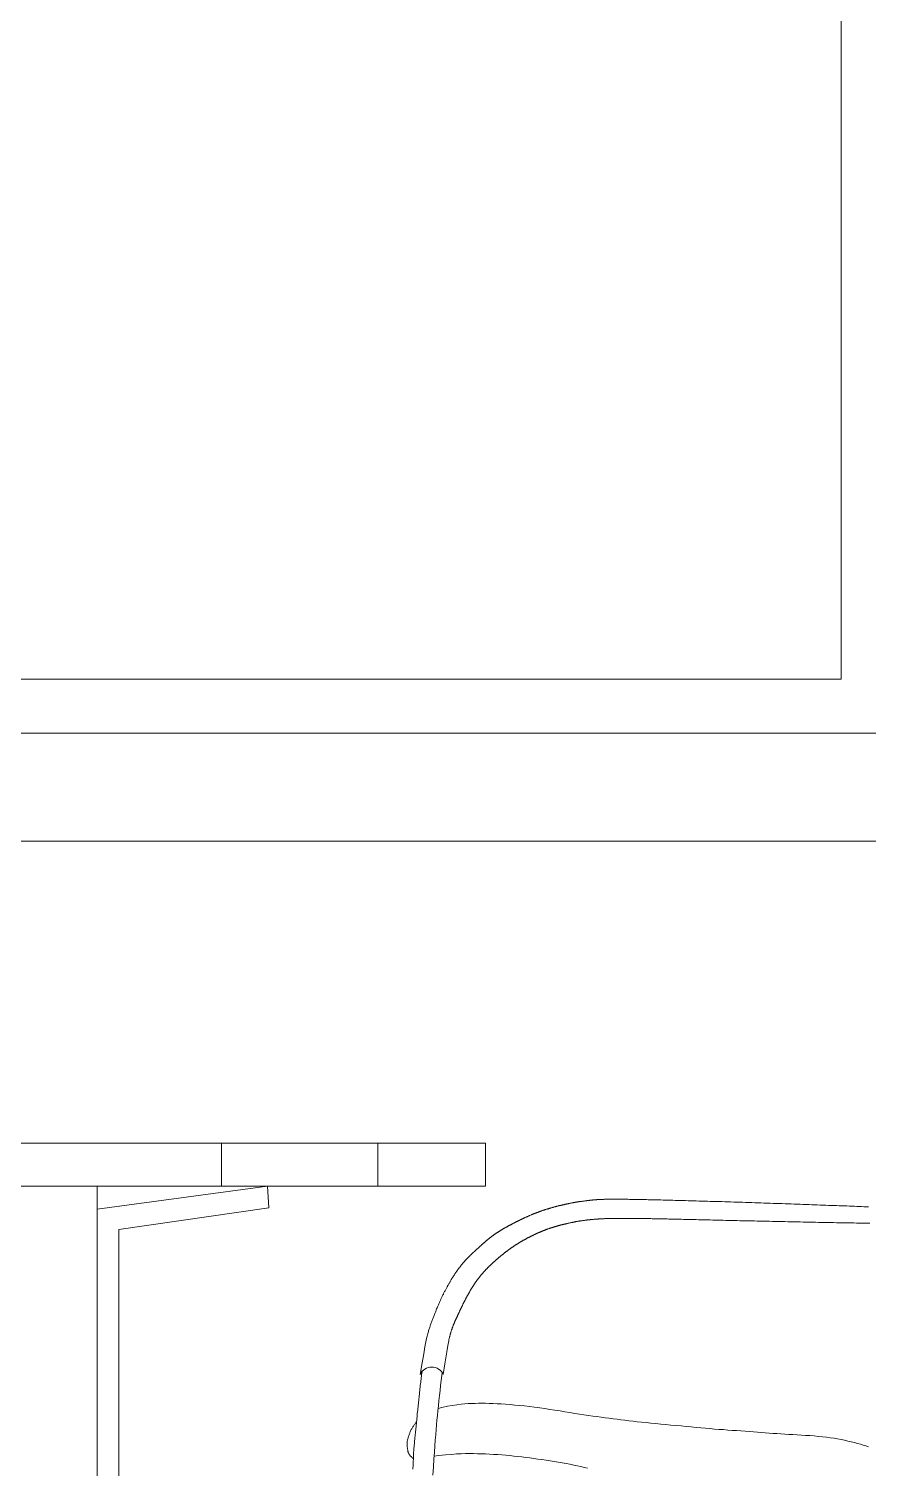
# Model space of a CAD drawing. Header units: metres. Extents: x -48 to 2360, y -1392 to 453.
# Drawn here: x 1314.501 to 1315.279, y 357.408 to 358.741 of the extents above; entities that cross this region are included whole.
import ezdxf

# ---------------------------------------------------------------- set-up
doc = ezdxf.new("R2010")
doc.units = ezdxf.units.M
doc.layers.get('0').update_dxf_attribs({"color": 200})
doc.layers.add('corte2', color=213, linetype='Continuous', lineweight=9)
doc.layers.add('corte3', color=215, linetype='Continuous', lineweight=5)

# ---------------------------------------------------------------- blocks, each defined once
blk = doc.blocks.new('mesas y sillas de cafeteria')
for p, q in [((50.5323, -14.2114), (50.5323, -14.2514)), ((50.677, -14.2114), (50.677, -14.2514)), ((50.417, -14.9314), (50.417, -14.2514))]:
    blk.add_line(p, q)
blk.add_lwpolyline([(49.977, -14.2114), (49.977, -14.2514), (50.777, -14.2514), (50.777, -14.2114)], close=True)
for points in [[(50.417, -14.7525), (50.596, -14.9314), (50.6325, -14.9314), (50.6325, -14.9114), (50.6043, -14.9114), (50.437, -14.7442), (50.437, -14.2915), (50.5761, -14.2714), (50.575, -14.2514), (50.417, -14.2726)], [(50.7377, -14.4256), (50.7392, -14.4159), (50.7404, -14.4085), (50.7413, -14.4029), (50.742, -14.3989), (50.7425, -14.3962), (50.7428, -14.3945), (50.743, -14.3934), (50.7432, -14.3927), (50.7433, -14.3921), (50.7435, -14.3915), (50.7436, -14.3909), (50.7437, -14.3904), (50.7439, -14.3899), (50.744, -14.3894), (50.7441, -14.389), (50.7442, -14.3885), (50.7444, -14.3881), (50.7445, -14.3876), (50.7446, -14.3872), (50.7447, -14.3868), (50.7448, -14.3864), (50.745, -14.386), (50.7451, -14.3856), (50.7452, -14.3852), (50.7454, -14.3848), (50.7455, -14.3844), (50.7456, -14.384), (50.7457, -14.3837), (50.7459, -14.3833), (50.746, -14.3829), (50.7461, -14.3826), (50.7463, -14.3822), (50.7464, -14.3819), (50.7465, -14.3815), (50.7466, -14.3812), (50.7468, -14.3808), (50.7469, -14.3805), (50.747, -14.3802), (50.7472, -14.3798), (50.7473, -14.3795), (50.7474, -14.3792), (50.7476, -14.3789), (50.7477, -14.3786), (50.7478, -14.3782), (50.748, -14.3779), (50.7481, -14.3776), (50.7482, -14.3773), (50.7484, -14.377), (50.7485, -14.3767), (50.7486, -14.3764), (50.7488, -14.376), (50.7489, -14.3757), (50.7491, -14.3754), (50.7492, -14.3751), (50.7493, -14.3748), (50.7495, -14.3745), (50.7496, -14.3742), (50.7498, -14.3739), (50.7499, -14.3736), (50.75, -14.3732), (50.7502, -14.3729), (50.7503, -14.3726), (50.7505, -14.3723), (50.7506, -14.372), (50.7508, -14.3717), (50.7509, -14.3714), (50.751, -14.371), (50.7512, -14.3707), (50.7513, -14.3704), (50.7515, -14.3701), (50.7516, -14.3698), (50.7518, -14.3695), (50.7519, -14.3691), (50.7521, -14.3688), (50.7522, -14.3685), (50.7524, -14.3682), (50.7525, -14.3679), (50.7527, -14.3675), (50.7528, -14.3672), (50.753, -14.3669), (50.7531, -14.3666), (50.7533, -14.3662), (50.7534, -14.3659), (50.7536, -14.3656), (50.7537, -14.3653), (50.7539, -14.365), (50.754, -14.3646), (50.7542, -14.3643), (50.7544, -14.364), (50.7545, -14.3637), (50.7547, -14.3633), (50.7548, -14.363), (50.755, -14.3627), (50.7551, -14.3624), (50.7553, -14.362), (50.7555, -14.3617), (50.7556, -14.3614), (50.7558, -14.361), (50.756, -14.3607), (50.7561, -14.3604), (50.7563, -14.3601), (50.7564, -14.3597), (50.7566, -14.3594), (50.7568, -14.3591), (50.7569, -14.3588), (50.7571, -14.3584), (50.7573, -14.3581), (50.7574, -14.3578), (50.7576, -14.3575), (50.7578, -14.3571), (50.7579, -14.3568), (50.7581, -14.3565), (50.7583, -14.3561), (50.7585, -14.3558), (50.7586, -14.3555), (50.7588, -14.3552), (50.759, -14.3548), (50.7591, -14.3545), (50.7593, -14.3542), (50.7595, -14.3539), (50.7597, -14.3535), (50.7598, -14.3532), (50.76, -14.3529), (50.7602, -14.3526), (50.7604, -14.3523), (50.7606, -14.3519), (50.7607, -14.3516), (50.7609, -14.3513), (50.7611, -14.351), (50.7613, -14.3506), (50.7615, -14.3503), (50.7616, -14.35), (50.7618, -14.3497), (50.762, -14.3494), (50.7622, -14.349), (50.7624, -14.3487), (50.7626, -14.3484), (50.7627, -14.3481), (50.7629, -14.3478), (50.7631, -14.3474), (50.7633, -14.3471), (50.7635, -14.3468), (50.7637, -14.3465), (50.7639, -14.3462), (50.7641, -14.3459), (50.7643, -14.3456), (50.7645, -14.3452), (50.7647, -14.3449), (50.7649, -14.3446), (50.7651, -14.3443), (50.7653, -14.344), (50.7655, -14.3437), (50.7657, -14.3434), (50.7659, -14.3431), (50.7661, -14.3428), (50.7663, -14.3424), (50.7665, -14.3421), (50.7667, -14.3418), (50.7669, -14.3415), (50.7671, -14.3412), (50.7673, -14.3409), (50.7675, -14.3406), (50.7677, -14.3403), (50.7679, -14.34), (50.7681, -14.3397), (50.7684, -14.3394), (50.7686, -14.3391), (50.7688, -14.3388), (50.769, -14.3385), (50.7692, -14.3382), (50.7694, -14.3379), (50.7697, -14.3376), (50.7699, -14.3373), (50.7701, -14.337), (50.7703, -14.3367), (50.7706, -14.3364), (50.7708, -14.3361), (50.771, -14.3358), (50.7712, -14.3356), (50.7715, -14.3353), (50.7717, -14.335), (50.7719, -14.3347), (50.7722, -14.3344), (50.7724, -14.3341), (50.7726, -14.3338), (50.7729, -14.3335), (50.7731, -14.3333), (50.7733, -14.333), (50.7736, -14.3327), (50.7738, -14.3324), (50.7741, -14.3321), (50.7743, -14.3319), (50.7746, -14.3316), (50.7748, -14.3313), (50.775, -14.331), (50.7753, -14.3308), (50.7755, -14.3305), (50.7758, -14.3302), (50.776, -14.3299), (50.7763, -14.3297), (50.7765, -14.3294), (50.7768, -14.3291), (50.777, -14.3289), (50.7773, -14.3286), (50.7776, -14.3283), (50.7778, -14.3281), (50.7781, -14.3278), (50.7783, -14.3275), (50.7786, -14.3273), (50.7788, -14.327), (50.7791, -14.3267), (50.7793, -14.3265), (50.7796, -14.3262), (50.7799, -14.326), (50.7801, -14.3257), (50.7804, -14.3255), (50.7806, -14.3252), (50.7809, -14.325), (50.7812, -14.3247), (50.7814, -14.3245), (50.7817, -14.3242), (50.782, -14.324), (50.7822, -14.3237), (50.7825, -14.3235), (50.7827, -14.3232), (50.783, -14.323), (50.7833, -14.3227), (50.7835, -14.3225), (50.7838, -14.3223), (50.7841, -14.322), (50.7843, -14.3218), (50.7846, -14.3215), (50.7848, -14.3213), (50.7851, -14.3211), (50.7854, -14.3208), (50.7856, -14.3206), (50.7859, -14.3204), (50.7861, -14.3201), (50.7864, -14.3199), (50.7867, -14.3197), (50.7869, -14.3194), (50.7872, -14.3192), (50.7875, -14.319), (50.7877, -14.3188), (50.788, -14.3185), (50.7882, -14.3183), (50.7885, -14.3181), (50.7887, -14.3179), (50.789, -14.3177), (50.7893, -14.3174), (50.7895, -14.3172), (50.7898, -14.317), (50.79, -14.3168), (50.7903, -14.3166), (50.7905, -14.3164), (50.7908, -14.3162), (50.7911, -14.3159), (50.7913, -14.3157), (50.7916, -14.3155), (50.7918, -14.3153), (50.7921, -14.3151), (50.7923, -14.3149), (50.7926, -14.3147), (50.7928, -14.3145), (50.7931, -14.3143), (50.7933, -14.3141), (50.7936, -14.3139), (50.7938, -14.3137), (50.7941, -14.3135), (50.7943, -14.3133), (50.7946, -14.3131), (50.7948, -14.3129), (50.7951, -14.3127), (50.7953, -14.3125), (50.7956, -14.3123), (50.7958, -14.3121), (50.7961, -14.3119), (50.7963, -14.3117), (50.7966, -14.3115), (50.7969, -14.3114), (50.7971, -14.3112), (50.7974, -14.311), (50.7976, -14.3108), (50.7979, -14.3106), (50.7981, -14.3104), (50.7984, -14.3102), (50.7986, -14.31), (50.7989, -14.3099), (50.7991, -14.3097), (50.7994, -14.3095), (50.7996, -14.3093), (50.7999, -14.3091), (50.8001, -14.309), (50.8004, -14.3088), (50.8006, -14.3086), (50.8009, -14.3084), (50.8012, -14.3082), (50.8014, -14.3081), (50.8017, -14.3079), (50.8019, -14.3077), (50.8022, -14.3075), (50.8024, -14.3074), (50.8027, -14.3072), (50.803, -14.307), (50.8032, -14.3068), (50.8035, -14.3067), (50.8038, -14.3065), (50.804, -14.3063), (50.8043, -14.3061), (50.8045, -14.306), (50.8048, -14.3058), (50.8051, -14.3056), (50.8053, -14.3055), (50.8056, -14.3053), (50.8059, -14.3051), (50.8061, -14.3049), (50.8064, -14.3048), (50.8067, -14.3046), (50.8069, -14.3044), (50.8072, -14.3043), (50.8075, -14.3041), (50.8078, -14.3039), (50.808, -14.3038), (50.8083, -14.3036), (50.8086, -14.3034), (50.8088, -14.3033), (50.8091, -14.3031), (50.8094, -14.3029), (50.8097, -14.3028), (50.8099, -14.3026), (50.8102, -14.3025), (50.8105, -14.3023), (50.8108, -14.3021), (50.811, -14.302), (50.8113, -14.3018), (50.8116, -14.3017), (50.8119, -14.3015), (50.8122, -14.3013), (50.8124, -14.3012), (50.8127, -14.301), (50.813, -14.3009), (50.8133, -14.3007), (50.8136, -14.3006), (50.8138, -14.3004), (50.8141, -14.3003), (50.8144, -14.3001), (50.8147, -14.2999), (50.815, -14.2998), (50.8153, -14.2996), (50.8155, -14.2995), (50.8158, -14.2993), (50.8161, -14.2992), (50.8164, -14.299), (50.8167, -14.2989), (50.8169, -14.2988), (50.8172, -14.2986), (50.8175, -14.2985), (50.8178, -14.2983), (50.8181, -14.2982), (50.8184, -14.298), (50.8186, -14.2979), (50.8189, -14.2977), (50.8192, -14.2976), (50.8195, -14.2975), (50.8198, -14.2973), (50.8201, -14.2972), (50.8203, -14.297), (50.8206, -14.2969), (50.8209, -14.2968), (50.8212, -14.2966), (50.8215, -14.2965), (50.8218, -14.2964), (50.822, -14.2962), (50.8223, -14.2961), (50.8226, -14.296), (50.8229, -14.2958), (50.8232, -14.2957), (50.8235, -14.2956), (50.8237, -14.2954), (50.824, -14.2953), (50.8243, -14.2952), (50.8246, -14.295), (50.8249, -14.2949), (50.8252, -14.2948), (50.8254, -14.2947), (50.8257, -14.2945), (50.826, -14.2944), (50.8263, -14.2943), (50.8266, -14.2942), (50.8268, -14.294), (50.8271, -14.2939), (50.8274, -14.2938), (50.8277, -14.2937), (50.828, -14.2936), (50.8283, -14.2934), (50.8286, -14.2933), (50.8288, -14.2932), (50.8291, -14.2931), (50.8294, -14.293), (50.8297, -14.2929), (50.83, -14.2927), (50.8303, -14.2926), (50.8306, -14.2925), (50.8309, -14.2924), (50.8312, -14.2923), (50.8314, -14.2922), (50.8317, -14.2921), (50.832, -14.292), (50.8323, -14.2918), (50.8326, -14.2917), (50.8329, -14.2916), (50.8332, -14.2915), (50.8335, -14.2914), (50.8338, -14.2913), (50.8341, -14.2912), (50.8344, -14.2911), (50.8347, -14.291), (50.835, -14.2909), (50.8353, -14.2908), (50.8357, -14.2907), (50.836, -14.2905), (50.8363, -14.2904), (50.8366, -14.2903), (50.8369, -14.2902), (50.8372, -14.2901), (50.8375, -14.29), (50.8379, -14.2899), (50.8382, -14.2898), (50.8385, -14.2897), (50.8388, -14.2896), (50.8392, -14.2895), (50.8395, -14.2894), (50.8398, -14.2893), (50.8401, -14.2892), (50.8405, -14.2891), (50.8408, -14.289), (50.8411, -14.2889), (50.8415, -14.2888), (50.8418, -14.2887), (50.8422, -14.2886), (50.8425, -14.2885), (50.8429, -14.2884), (50.8432, -14.2883), (50.8436, -14.2882), (50.8439, -14.2881), (50.8443, -14.288), (50.8446, -14.2879), (50.845, -14.2878), (50.8454, -14.2877), (50.8457, -14.2876), (50.8461, -14.2875), (50.8465, -14.2874), (50.8468, -14.2873), (50.8472, -14.2872), (50.8476, -14.2871), (50.8479, -14.287), (50.8483, -14.2869), (50.8487, -14.2868), (50.8491, -14.2867), (50.8495, -14.2866), (50.8498, -14.2866), (50.8502, -14.2865), (50.8506, -14.2864), (50.851, -14.2863), (50.8514, -14.2862), (50.8518, -14.2861), (50.8522, -14.286), (50.8526, -14.2859), (50.8529, -14.2858), (50.8533, -14.2857), (50.8537, -14.2856), (50.8541, -14.2856), (50.8545, -14.2855), (50.8549, -14.2854), (50.8553, -14.2853), (50.8557, -14.2852), (50.8561, -14.2851), (50.8566, -14.285), (50.857, -14.285), (50.8574, -14.2849), (50.8578, -14.2848), (50.8582, -14.2847), (50.8586, -14.2846), (50.859, -14.2846), (50.8594, -14.2845), (50.8598, -14.2844), (50.8602, -14.2843), (50.8607, -14.2842), (50.8611, -14.2842), (50.8615, -14.2841), (50.8619, -14.284), (50.8623, -14.2839), (50.8627, -14.2839), (50.8632, -14.2838), (50.8636, -14.2837), (50.864, -14.2837), (50.8644, -14.2836), (50.8648, -14.2835), (50.8653, -14.2835), (50.8657, -14.2834), (50.8661, -14.2833), (50.8665, -14.2833), (50.867, -14.2832), (50.8674, -14.2832), (50.8678, -14.2831), (50.8682, -14.283), (50.8687, -14.283), (50.8691, -14.2829), (50.8695, -14.2829), (50.8699, -14.2828), (50.8704, -14.2828), (50.8708, -14.2827), (50.8712, -14.2826), (50.8717, -14.2826), (50.8721, -14.2825), (50.8725, -14.2825), (50.873, -14.2825), (50.8734, -14.2824), (50.8739, -14.2824), (50.8743, -14.2823), (50.8747, -14.2823), (50.8752, -14.2822), (50.8756, -14.2822), (50.8761, -14.2821), (50.8766, -14.2821), (50.877, -14.2821), (50.8775, -14.282), (50.8779, -14.282), (50.8784, -14.282), (50.8789, -14.2819), (50.8793, -14.2819), (50.8798, -14.2818), (50.8803, -14.2818), (50.8808, -14.2818), (50.8812, -14.2818), (50.8817, -14.2817), (50.8822, -14.2817), (50.8827, -14.2817), (50.8832, -14.2816), (50.8837, -14.2816), (50.8842, -14.2816), (50.8847, -14.2816), (50.8853, -14.2815), (50.8858, -14.2815), (50.8863, -14.2815), (50.8868, -14.2815), (50.8874, -14.2814), (50.8879, -14.2814), (50.8884, -14.2814), (50.889, -14.2814), (50.8895, -14.2814), (50.8901, -14.2814), (50.8907, -14.2813), (50.8912, -14.2813), (50.8918, -14.2813), (50.8924, -14.2813), (50.893, -14.2813), (50.8936, -14.2813), (50.8942, -14.2813), (50.8948, -14.2812), (50.8954, -14.2812), (50.896, -14.2812), (50.8966, -14.2812), (50.8972, -14.2812), (50.8979, -14.2812), (50.8985, -14.2812), (50.8992, -14.2812), (50.8998, -14.2812), (50.9005, -14.2812), (50.9012, -14.2812), (50.9019, -14.2812), (50.9025, -14.2812), (50.9032, -14.2812), (50.904, -14.2812), (50.9047, -14.2812), (50.9054, -14.2812), (50.9061, -14.2812), (50.9069, -14.2812), (50.9077, -14.2812), (50.9085, -14.2812), (50.9092, -14.2812), (50.9101, -14.2812), (50.9109, -14.2812), (50.9117, -14.2812), (50.9126, -14.2812), (50.9134, -14.2812), (50.9143, -14.2812), (50.9152, -14.2812), (50.9162, -14.2812), (50.9171, -14.2812), (50.9181, -14.2813), (50.919, -14.2813), (50.92, -14.2813), (50.921, -14.2813), (50.9221, -14.2813), (50.9232, -14.2813), (50.9242, -14.2813), (50.9253, -14.2814), (50.9265, -14.2814), (50.9276, -14.2814), (50.9288, -14.2814), (50.93, -14.2814), (50.9313, -14.2815), (50.9325, -14.2815), (50.9338, -14.2815), (50.9351, -14.2815), (50.9364, -14.2816), (50.9378, -14.2816), (50.9392, -14.2816), (50.9406, -14.2817), (50.9421, -14.2817), (50.9436, -14.2817), (50.9451, -14.2817), (50.9466, -14.2818), (50.9482, -14.2818), (50.9498, -14.2818), (50.9515, -14.2819), (50.9532, -14.2819), (50.9549, -14.282), (50.9566, -14.282), (50.9584, -14.282), (50.9603, -14.2821), (50.9621, -14.2821), (50.964, -14.2822), (50.9659, -14.2822), (50.9679, -14.2822), (50.9699, -14.2823), (50.972, -14.2823), (50.9741, -14.2824), (50.9762, -14.2824), (50.9784, -14.2825), (50.9806, -14.2825), (50.9828, -14.2826), (50.9851, -14.2826), (50.9874, -14.2827), (50.9898, -14.2828), (50.9922, -14.2828), (50.9946, -14.2829), (50.9971, -14.2829), (50.9995, -14.283), (51.0021, -14.283), (51.0046, -14.2831), (51.0072, -14.2832), (51.0098, -14.2832), (51.0124, -14.2833), (51.0151, -14.2833), (51.0178, -14.2834), (51.0205, -14.2835), (51.0232, -14.2835), (51.026, -14.2836), (51.0287, -14.2837), (51.0315, -14.2837), (51.0343, -14.2838), (51.0371, -14.2838), (51.0399, -14.2839), (51.0427, -14.284), (51.0456, -14.284), (51.0484, -14.2841), (51.0512, -14.2842), (51.0541, -14.2842), (51.057, -14.2843), (51.0598, -14.2843), (51.0627, -14.2844), (51.0655, -14.2845), (51.0684, -14.2845), (51.0713, -14.2846), (51.0741, -14.2846), (51.0769, -14.2847), (51.0798, -14.2847), (51.0826, -14.2848), (51.0854, -14.2849), (51.0882, -14.2849), (51.091, -14.285), (51.0938, -14.285), (51.0966, -14.2851), (51.0993, -14.2851), (51.1021, -14.2852), (51.1048, -14.2852), (51.1074, -14.2853), (51.1101, -14.2853), (51.1128, -14.2853), (51.1154, -14.2854), (51.118, -14.2854), (51.1205, -14.2855), (51.1231, -14.2855), (51.1256, -14.2855), (51.128, -14.2856), (51.1305, -14.2856), (51.1329, -14.2856)], [(51.1317, -14.2705), (51.1296, -14.2705), (51.1274, -14.2704), (51.1253, -14.2703), (51.1231, -14.2702), (51.1208, -14.2701), (51.1186, -14.27), (51.1163, -14.2699), (51.114, -14.2698), (51.1117, -14.2697), (51.1093, -14.2696), (51.1069, -14.2695), (51.1045, -14.2695), (51.1021, -14.2694), (51.0996, -14.2693), (51.0971, -14.2692), (51.0946, -14.2691), (51.0921, -14.269), (51.0895, -14.2689), (51.0869, -14.2688), (51.0843, -14.2687), (51.0817, -14.2686), (51.0791, -14.2685), (51.0764, -14.2684), (51.0737, -14.2683), (51.071, -14.2682), (51.0683, -14.2681), (51.0656, -14.268), (51.0628, -14.2679), (51.06, -14.2678), (51.0573, -14.2677), (51.0545, -14.2676), (51.0517, -14.2675), (51.0489, -14.2674), (51.0461, -14.2674), (51.0433, -14.2673), (51.0405, -14.2672), (51.0377, -14.2671), (51.0348, -14.267), (51.032, -14.2669), (51.0292, -14.2668), (51.0264, -14.2667), (51.0236, -14.2666), (51.0207, -14.2665), (51.0179, -14.2664), (51.0151, -14.2663), (51.0123, -14.2662), (51.0096, -14.2662), (51.0068, -14.2661), (51.004, -14.266), (51.0012, -14.2659), (50.9985, -14.2658), (50.9958, -14.2657), (50.9931, -14.2656), (50.9904, -14.2656), (50.9877, -14.2655), (50.985, -14.2654), (50.9824, -14.2653), (50.9797, -14.2652), (50.9771, -14.2652), (50.9746, -14.2651), (50.972, -14.265), (50.9695, -14.2649), (50.967, -14.2649), (50.9645, -14.2648), (50.9621, -14.2647), (50.9596, -14.2647), (50.9573, -14.2646), (50.9549, -14.2645), (50.9526, -14.2645), (50.9503, -14.2644), (50.948, -14.2644), (50.9458, -14.2643), (50.9437, -14.2643), (50.9415, -14.2642), (50.9394, -14.2641), (50.9374, -14.2641), (50.9354, -14.264), (50.9334, -14.264), (50.9315, -14.264), (50.9296, -14.2639), (50.9277, -14.2639), (50.9259, -14.2638), (50.9242, -14.2638), (50.9225, -14.2638), (50.9208, -14.2637), (50.9192, -14.2637), (50.9176, -14.2637), (50.9161, -14.2636), (50.9146, -14.2636), (50.9131, -14.2636), (50.9117, -14.2636), (50.9103, -14.2636), (50.909, -14.2635), (50.9077, -14.2635), (50.9064, -14.2635), (50.9052, -14.2635), (50.904, -14.2635), (50.9028, -14.2635), (50.9017, -14.2635), (50.9006, -14.2635), (50.8996, -14.2634), (50.8985, -14.2634), (50.8976, -14.2634), (50.8966, -14.2634), (50.8956, -14.2634), (50.8947, -14.2634), (50.8939, -14.2634), (50.893, -14.2634), (50.8922, -14.2635), (50.8914, -14.2635), (50.8906, -14.2635), (50.8899, -14.2635), (50.8891, -14.2635), (50.8884, -14.2635), (50.8877, -14.2635), (50.8871, -14.2635), (50.8864, -14.2636), (50.8858, -14.2636), (50.8852, -14.2636), (50.8846, -14.2636), (50.8841, -14.2636), (50.8835, -14.2636), (50.883, -14.2637), (50.8825, -14.2637), (50.882, -14.2637), (50.8815, -14.2637), (50.881, -14.2638), (50.8805, -14.2638), (50.8801, -14.2638), (50.8796, -14.2639), (50.8792, -14.2639), (50.8788, -14.2639), (50.8784, -14.264), (50.878, -14.264), (50.8776, -14.264), (50.8772, -14.2641), (50.8768, -14.2641), (50.8764, -14.2641), (50.876, -14.2642), (50.8757, -14.2642), (50.8753, -14.2642), (50.8749, -14.2643), (50.8746, -14.2643), (50.8742, -14.2644), (50.8738, -14.2644), (50.8735, -14.2644), (50.8731, -14.2645), (50.8727, -14.2645), (50.8724, -14.2646), (50.872, -14.2646), (50.8717, -14.2646), (50.8713, -14.2647), (50.8709, -14.2647), (50.8706, -14.2648), (50.8702, -14.2648), (50.8699, -14.2649), (50.8695, -14.2649), (50.8691, -14.265), (50.8688, -14.265), (50.8684, -14.2651), (50.868, -14.2651), (50.8677, -14.2652), (50.8673, -14.2652), (50.867, -14.2653), (50.8666, -14.2653), (50.8662, -14.2654), (50.8659, -14.2654), (50.8655, -14.2655), (50.8651, -14.2655), (50.8648, -14.2656), (50.8644, -14.2656), (50.864, -14.2657), (50.8637, -14.2657), (50.8633, -14.2658), (50.8629, -14.2659), (50.8626, -14.2659), (50.8622, -14.266), (50.8618, -14.266), (50.8615, -14.2661), (50.8611, -14.2662), (50.8607, -14.2662), (50.8604, -14.2663), (50.86, -14.2663), (50.8596, -14.2664), (50.8593, -14.2665), (50.8589, -14.2665), (50.8585, -14.2666), (50.8582, -14.2667), (50.8578, -14.2667), (50.8574, -14.2668), (50.8571, -14.2669), (50.8567, -14.2669), (50.8563, -14.267), (50.856, -14.2671), (50.8556, -14.2671), (50.8552, -14.2672), (50.8548, -14.2673), (50.8545, -14.2674), (50.8541, -14.2674), (50.8537, -14.2675), (50.8534, -14.2676), (50.853, -14.2677), (50.8526, -14.2677), (50.8523, -14.2678), (50.8519, -14.2679), (50.8515, -14.268), (50.8511, -14.268), (50.8508, -14.2681), (50.8504, -14.2682), (50.85, -14.2683), (50.8497, -14.2684), (50.8493, -14.2685), (50.8489, -14.2685), (50.8485, -14.2686), (50.8482, -14.2687), (50.8478, -14.2688), (50.8474, -14.2689), (50.847, -14.269), (50.8467, -14.2691), (50.8463, -14.2691), (50.8459, -14.2692), (50.8456, -14.2693), (50.8452, -14.2694), (50.8448, -14.2695), (50.8444, -14.2696), (50.8441, -14.2697), (50.8437, -14.2698), (50.8433, -14.2699), (50.8429, -14.27), (50.8426, -14.2701), (50.8422, -14.2702), (50.8418, -14.2703), (50.8414, -14.2704), (50.8411, -14.2705), (50.8407, -14.2706), (50.8403, -14.2707), (50.84, -14.2708), (50.8396, -14.2709), (50.8392, -14.271), (50.8388, -14.2711), (50.8385, -14.2712), (50.8381, -14.2713), (50.8377, -14.2714), (50.8373, -14.2715), (50.837, -14.2716), (50.8366, -14.2717), (50.8362, -14.2719), (50.8359, -14.272), (50.8355, -14.2721), (50.8351, -14.2722), (50.8347, -14.2723), (50.8344, -14.2724), (50.834, -14.2725), (50.8336, -14.2726), (50.8333, -14.2728), (50.8329, -14.2729), (50.8325, -14.273), (50.8322, -14.2731), (50.8318, -14.2732), (50.8314, -14.2734), (50.8311, -14.2735), (50.8307, -14.2736), (50.8303, -14.2737), (50.8299, -14.2739), (50.8296, -14.274), (50.8292, -14.2741), (50.8288, -14.2742), (50.8285, -14.2744), (50.8281, -14.2745), (50.8277, -14.2746), (50.8274, -14.2748), (50.827, -14.2749), (50.8267, -14.275), (50.8263, -14.2752), (50.8259, -14.2753), (50.8256, -14.2754), (50.8252, -14.2756), (50.8248, -14.2757), (50.8245, -14.2758), (50.8241, -14.276), (50.8237, -14.2761), (50.8234, -14.2763), (50.823, -14.2764), (50.8227, -14.2766), (50.8223, -14.2767), (50.8219, -14.2768), (50.8216, -14.277), (50.8212, -14.2771), (50.8209, -14.2773), (50.8205, -14.2774), (50.8201, -14.2776), (50.8198, -14.2777), (50.8194, -14.2779), (50.8191, -14.278), (50.8187, -14.2782), (50.8184, -14.2783), (50.818, -14.2785), (50.8176, -14.2786), (50.8173, -14.2788), (50.8169, -14.2789), (50.8166, -14.2791), (50.8162, -14.2793), (50.8159, -14.2794), (50.8155, -14.2796), (50.8152, -14.2797), (50.8148, -14.2799), (50.8145, -14.28), (50.8141, -14.2802), (50.8137, -14.2804), (50.8134, -14.2805), (50.813, -14.2807), (50.8127, -14.2808), (50.8123, -14.281), (50.812, -14.2812), (50.8116, -14.2813), (50.8113, -14.2815), (50.8109, -14.2817), (50.8106, -14.2818), (50.8102, -14.282), (50.8099, -14.2822), (50.8095, -14.2823), (50.8092, -14.2825), (50.8088, -14.2827), (50.8085, -14.2828), (50.8081, -14.283), (50.8078, -14.2832), (50.8075, -14.2834), (50.8071, -14.2835), (50.8068, -14.2837), (50.8064, -14.2839), (50.8061, -14.284), (50.8057, -14.2842), (50.8054, -14.2844), (50.805, -14.2846), (50.8047, -14.2847), (50.8043, -14.2849), (50.804, -14.2851), (50.8037, -14.2853), (50.8033, -14.2854), (50.803, -14.2856), (50.8026, -14.2858), (50.8023, -14.286), (50.8019, -14.2861), (50.8016, -14.2863), (50.8013, -14.2865), (50.8009, -14.2867), (50.8006, -14.2869), (50.8002, -14.287), (50.7999, -14.2872), (50.7996, -14.2874), (50.7992, -14.2876), (50.7989, -14.2878), (50.7985, -14.2879), (50.7982, -14.2881), (50.7979, -14.2883), (50.7975, -14.2885), (50.7972, -14.2887), (50.7969, -14.2889), (50.7965, -14.289), (50.7962, -14.2892), (50.7959, -14.2894), (50.7956, -14.2896), (50.7952, -14.2898), (50.7949, -14.29), (50.7946, -14.2902), (50.7942, -14.2903), (50.7939, -14.2905), (50.7936, -14.2907), (50.7933, -14.2909), (50.7929, -14.2911), (50.7926, -14.2913), (50.7923, -14.2915), (50.792, -14.2917), (50.7917, -14.2919), (50.7914, -14.2921), (50.791, -14.2922), (50.7907, -14.2924), (50.7904, -14.2926), (50.7901, -14.2928), (50.7898, -14.293), (50.7895, -14.2932), (50.7892, -14.2934), (50.7889, -14.2936), (50.7886, -14.2938), (50.7883, -14.294), (50.788, -14.2942), (50.7877, -14.2944), (50.7874, -14.2946), (50.7871, -14.2948), (50.7868, -14.295), (50.7865, -14.2952), (50.7862, -14.2954), (50.7859, -14.2956), (50.7856, -14.2958), (50.7853, -14.296), (50.785, -14.2962), (50.7847, -14.2964), (50.7845, -14.2966), (50.7842, -14.2968), (50.7839, -14.297), (50.7836, -14.2972), (50.7834, -14.2974), (50.7831, -14.2976), (50.7828, -14.2978), (50.7825, -14.298), (50.7823, -14.2982), (50.782, -14.2984), (50.7817, -14.2986), (50.7815, -14.2988), (50.7812, -14.299), (50.7809, -14.2992), (50.7807, -14.2994), (50.7804, -14.2996), (50.7802, -14.2998), (50.7799, -14.3), (50.7797, -14.3002), (50.7794, -14.3004), (50.7792, -14.3006), (50.7789, -14.3008), (50.7787, -14.301), (50.7784, -14.3012), (50.7782, -14.3014), (50.7779, -14.3016), (50.7777, -14.3018), (50.7775, -14.302), (50.7772, -14.3022), (50.777, -14.3025), (50.7767, -14.3027), (50.7765, -14.3029), (50.7763, -14.3031), (50.776, -14.3033), (50.7758, -14.3035), (50.7756, -14.3037), (50.7754, -14.3039), (50.7751, -14.3041), (50.7749, -14.3043), (50.7747, -14.3045), (50.7744, -14.3047), (50.7742, -14.3049), (50.774, -14.3051), (50.7738, -14.3053), (50.7736, -14.3055), (50.7733, -14.3057), (50.7731, -14.3059), (50.7729, -14.3061), (50.7727, -14.3063), (50.7725, -14.3065), (50.7723, -14.3067), (50.772, -14.3069), (50.7718, -14.3071), (50.7716, -14.3072), (50.7714, -14.3074), (50.7712, -14.3076), (50.771, -14.3078), (50.7708, -14.308), (50.7706, -14.3082), (50.7704, -14.3084), (50.7702, -14.3086), (50.77, -14.3088), (50.7698, -14.309), (50.7695, -14.3091), (50.7693, -14.3093), (50.7691, -14.3095), (50.7689, -14.3097), (50.7687, -14.3099), (50.7685, -14.3101), (50.7683, -14.3103), (50.7681, -14.3104), (50.7679, -14.3106), (50.7677, -14.3108), (50.7675, -14.311), (50.7673, -14.3112), (50.7671, -14.3113), (50.7669, -14.3115), (50.7667, -14.3117), (50.7665, -14.3119), (50.7664, -14.312), (50.7662, -14.3122), (50.766, -14.3124), (50.7658, -14.3126), (50.7656, -14.3128), (50.7654, -14.3129), (50.7652, -14.3131), (50.765, -14.3133), (50.7648, -14.3135), (50.7646, -14.3137), (50.7644, -14.3138), (50.7642, -14.314), (50.764, -14.3142), (50.7638, -14.3144), (50.7636, -14.3146), (50.7634, -14.3148), (50.7632, -14.315), (50.763, -14.3151), (50.7628, -14.3153), (50.7626, -14.3155), (50.7624, -14.3157), (50.7622, -14.3159), (50.762, -14.3161), (50.7618, -14.3163), (50.7616, -14.3165), (50.7614, -14.3167), (50.7612, -14.3169), (50.761, -14.3171), (50.7608, -14.3173), (50.7606, -14.3176), (50.7603, -14.3178), (50.7601, -14.318), (50.7599, -14.3182), (50.7597, -14.3184), (50.7595, -14.3186), (50.7593, -14.3189), (50.7591, -14.3191), (50.7589, -14.3193), (50.7587, -14.3196), (50.7584, -14.3198), (50.7582, -14.32), (50.758, -14.3203), (50.7578, -14.3205), (50.7576, -14.3208), (50.7573, -14.321), (50.7571, -14.3213), (50.7569, -14.3215), (50.7567, -14.3218), (50.7564, -14.3221), (50.7562, -14.3223), (50.756, -14.3226), (50.7557, -14.3229), (50.7555, -14.3232), (50.7553, -14.3235), (50.755, -14.3237), (50.7548, -14.324), (50.7545, -14.3243), (50.7543, -14.3246), (50.754, -14.325), (50.7538, -14.3253), (50.7536, -14.3256), (50.7533, -14.3259), (50.753, -14.3262), (50.7528, -14.3265), (50.7525, -14.3269), (50.7523, -14.3272), (50.752, -14.3276), (50.7518, -14.3279), (50.7515, -14.3283), (50.7513, -14.3286), (50.751, -14.329), (50.7507, -14.3294), (50.7505, -14.3297), (50.7502, -14.3301), (50.7499, -14.3305), (50.7497, -14.3309), (50.7494, -14.3313), (50.7491, -14.3317), (50.7488, -14.3321), (50.7486, -14.3325), (50.7483, -14.3329), (50.748, -14.3333), (50.7477, -14.3337), (50.7474, -14.3342), (50.7472, -14.3346), (50.7469, -14.3351), (50.7466, -14.3355), (50.7463, -14.336), (50.746, -14.3364), (50.7457, -14.3369), (50.7454, -14.3374), (50.7451, -14.3379), (50.7448, -14.3383), (50.7446, -14.3388), (50.7443, -14.3393), (50.744, -14.3398), (50.7437, -14.3403), (50.7434, -14.3409), (50.7431, -14.3414), (50.7428, -14.3419), (50.7425, -14.3425), (50.7422, -14.343), (50.7418, -14.3436), (50.7415, -14.3441), (50.7412, -14.3447), (50.7409, -14.3453), (50.7406, -14.3458), (50.7403, -14.3464), (50.74, -14.347), (50.7397, -14.3476), (50.7394, -14.3482), (50.739, -14.3489), (50.7387, -14.3495), (50.7384, -14.3501), (50.7381, -14.3508), (50.7378, -14.3514), (50.7374, -14.3521), (50.7371, -14.3527), (50.7368, -14.3534), (50.7365, -14.3541), (50.7362, -14.3547), (50.7358, -14.3554), (50.7355, -14.3561), (50.7352, -14.3568), (50.7349, -14.3575), (50.7345, -14.3582), (50.7342, -14.359), (50.7339, -14.3597), (50.7336, -14.3604), (50.7332, -14.3611), (50.7329, -14.3619), (50.7326, -14.3626), (50.7323, -14.3634), (50.732, -14.3641), (50.7316, -14.3649), (50.7313, -14.3656), (50.731, -14.3664), (50.7307, -14.3671), (50.7304, -14.3679), (50.7301, -14.3687), (50.7298, -14.3694), (50.7295, -14.3702), (50.7292, -14.371), (50.7289, -14.3718), (50.7286, -14.3725), (50.7283, -14.3733), (50.728, -14.3741), (50.7277, -14.3749), (50.7274, -14.3757), (50.7271, -14.3765), (50.7268, -14.3772), (50.7266, -14.378), (50.7263, -14.3788), (50.726, -14.3796), (50.7257, -14.3804), (50.7255, -14.3812), (50.7252, -14.3819), (50.725, -14.3827), (50.7247, -14.3835), (50.7245, -14.3843), (50.7242, -14.3852), (50.7239, -14.386), (50.7237, -14.3869), (50.7234, -14.3879), (50.7231, -14.3889), (50.7228, -14.3903), (50.7223, -14.3924), (50.7217, -14.3956), (50.7208, -14.4002), (50.7197, -14.4065), (50.7183, -14.4149), (50.7164, -14.4256)], [(50.7096, -14.5133), (50.7096, -14.512), (50.7097, -14.5107), (50.7097, -14.5094), (50.7098, -14.5082), (50.7098, -14.5069), (50.7099, -14.5056), (50.71, -14.5043), (50.71, -14.503), (50.7101, -14.5017), (50.7102, -14.5004), (50.7103, -14.4991), (50.7103, -14.4977), (50.7104, -14.4964), (50.7105, -14.4951), (50.7106, -14.4938), (50.7107, -14.4924), (50.7108, -14.4911), (50.711, -14.4897), (50.7111, -14.4883), (50.7112, -14.487), (50.7114, -14.4856), (50.7115, -14.4842), (50.7117, -14.4828), (50.7118, -14.4814), (50.712, -14.4799), (50.7121, -14.4785), (50.7122, -14.4771), (50.7124, -14.4756), (50.7125, -14.4741), (50.7127, -14.4726), (50.7128, -14.4711), (50.713, -14.4696), (50.7131, -14.468), (50.7133, -14.4664), (50.7134, -14.4649), (50.7136, -14.4633), (50.7137, -14.4617), (50.7139, -14.4602), (50.7141, -14.4586), (50.7142, -14.4571), (50.7144, -14.4556), (50.7145, -14.4541), (50.7147, -14.4527), (50.7148, -14.4513), (50.715, -14.4498), (50.7151, -14.4484), (50.7153, -14.4469), (50.7154, -14.4454), (50.7156, -14.4438), (50.7158, -14.4422), (50.7159, -14.4406), (50.7161, -14.439), (50.7163, -14.4375), (50.7164, -14.4359), (50.7166, -14.4344), (50.7168, -14.4329), (50.7169, -14.4315), (50.7171, -14.4301), (50.7173, -14.4287), (50.7175, -14.4274), (50.7176, -14.4261), (50.7181, -14.423)], [(50.7368, -14.424), (50.7364, -14.4268), (50.7359, -14.4312), (50.7353, -14.4358), (50.7348, -14.4405), (50.7343, -14.4453), (50.7337, -14.4501), (50.7332, -14.4548), (50.7328, -14.4594), (50.7323, -14.4638), (50.7319, -14.4681), (50.7315, -14.4724), (50.7311, -14.4768), (50.7307, -14.4815), (50.7303, -14.4864), (50.7299, -14.4918), (50.7295, -14.4977), (50.7291, -14.5042), (50.7286, -14.5113), (50.7282, -14.5189)], [(51.1318, -14.4926), (51.1294, -14.4919), (51.1269, -14.4911), (51.1242, -14.4903), (51.1215, -14.4895), (51.1186, -14.4888), (51.1156, -14.488), (51.1126, -14.4873), (51.1095, -14.4866), (51.1064, -14.486), (51.1031, -14.4854), (51.0998, -14.4848), (51.0963, -14.4843), (51.0928, -14.4838), (51.0891, -14.4833), (51.0853, -14.483), (51.0814, -14.4826), (51.0775, -14.4823), (51.0735, -14.4821), (51.0695, -14.4818), (51.0656, -14.4816), (51.0617, -14.4814), (51.0578, -14.4812), (51.0541, -14.4809), (51.0504, -14.4807), (51.0468, -14.4804), (51.0432, -14.4802), (51.0397, -14.4799), (51.0361, -14.4796), (51.0325, -14.4794), (51.0288, -14.4791), (51.0251, -14.4788), (51.0213, -14.4786), (51.0174, -14.4783), (51.0135, -14.478), (51.0095, -14.4777), (51.0054, -14.4775), (51.0014, -14.4772), (50.9973, -14.4768), (50.9932, -14.4765), (50.989, -14.4762), (50.9848, -14.4758), (50.9806, -14.4755), (50.9763, -14.4751), (50.9719, -14.4747), (50.9675, -14.4743), (50.9629, -14.4739), (50.9582, -14.4734), (50.9535, -14.473), (50.9487, -14.4725), (50.944, -14.4721), (50.9392, -14.4716), (50.9346, -14.4712), (50.9301, -14.4707), (50.9257, -14.4703), (50.9215, -14.4698), (50.9175, -14.4694), (50.9136, -14.4689), (50.9098, -14.4685), (50.9061, -14.468), (50.9024, -14.4676), (50.8988, -14.4671), (50.8952, -14.4667), (50.8915, -14.4662), (50.8877, -14.4657), (50.884, -14.4653), (50.8801, -14.4647), (50.8762, -14.4642), (50.8722, -14.4636), (50.868, -14.463), (50.8638, -14.4624), (50.8595, -14.4617), (50.855, -14.461), (50.8505, -14.4602), (50.8459, -14.4595), (50.8412, -14.4587), (50.8365, -14.458), (50.8318, -14.4573), (50.8271, -14.4566), (50.8224, -14.456), (50.8176, -14.4554), (50.813, -14.4548), (50.8084, -14.4544), (50.804, -14.454), (50.7996, -14.4536), (50.7954, -14.4533), (50.7914, -14.453), (50.7876, -14.4528), (50.7839, -14.4526), (50.7804, -14.4525), (50.777, -14.4524), (50.7737, -14.4524), (50.7705, -14.4524), (50.7673, -14.4525), (50.7641, -14.4525), (50.7609, -14.4527), (50.7576, -14.4529), (50.7542, -14.4532), (50.7504, -14.4537), (50.7462, -14.4543), (50.7416, -14.4552), (50.7364, -14.4564), (50.7331, -14.4572)], [(50.71, -14.5035), (50.7099, -14.5034), (50.7095, -14.5031), (50.7091, -14.5028), (50.7087, -14.5025), (50.7083, -14.5021), (50.7079, -14.5017), (50.7075, -14.5013), (50.7071, -14.5009), (50.7067, -14.5004), (50.7064, -14.5), (50.7061, -14.4995), (50.7058, -14.4991), (50.7056, -14.4986), (50.7054, -14.4982), (50.7053, -14.4978), (50.7051, -14.4973), (50.705, -14.4969), (50.7049, -14.4964), (50.7049, -14.4959), (50.7048, -14.4954), (50.7047, -14.4949), (50.7046, -14.4943), (50.7045, -14.4937), (50.7044, -14.4931), (50.7043, -14.4925), (50.7043, -14.4919), (50.7042, -14.4912), (50.7042, -14.4905), (50.7042, -14.4898), (50.7042, -14.4891), (50.7043, -14.4884), (50.7044, -14.4876), (50.7045, -14.4869), (50.7047, -14.4861), (50.7049, -14.4853), (50.7051, -14.4846), (50.7053, -14.4838), (50.7055, -14.4831), (50.7058, -14.4823), (50.706, -14.4816), (50.7063, -14.4808), (50.7066, -14.4801), (50.7068, -14.4794), (50.7071, -14.4787), (50.7075, -14.478), (50.7078, -14.4774), (50.7081, -14.4767), (50.7085, -14.4761), (50.7088, -14.4754), (50.7092, -14.4748), (50.7096, -14.4742), (50.71, -14.4736), (50.7104, -14.473), (50.7108, -14.4724), (50.7112, -14.4718), (50.7116, -14.4713), (50.712, -14.4708), (50.7123, -14.4703), (50.7127, -14.4699), (50.713, -14.4695), (50.713, -14.4695)], [(50.8714, -14.5125), (50.8683, -14.5118), (50.8651, -14.511), (50.8619, -14.5103), (50.8586, -14.5096), (50.8551, -14.5089), (50.8516, -14.5082), (50.848, -14.5076), (50.8443, -14.5069), (50.8406, -14.5063), (50.8368, -14.5057), (50.833, -14.5051), (50.8292, -14.5045), (50.8254, -14.504), (50.8216, -14.5035), (50.8179, -14.503), (50.8142, -14.5025), (50.8105, -14.502), (50.8068, -14.5016), (50.8031, -14.5012), (50.7994, -14.5008), (50.7957, -14.5005), (50.7919, -14.5002), (50.7882, -14.4999), (50.7844, -14.4997), (50.7807, -14.4995), (50.7769, -14.4993), (50.7732, -14.4992), (50.7695, -14.4991), (50.7658, -14.499), (50.7621, -14.499), (50.7584, -14.499), (50.7544, -14.4991), (50.7501, -14.4993), (50.7453, -14.4997), (50.7399, -14.5001), (50.7337, -14.5007), (50.7291, -14.5012)]]:
    blk.add_lwpolyline(points)
blk.add_arc((50.7271, -14.4305), 0.0117, 24.9064, 155.0936)

msp = doc.modelspace()

# ---------------------------------------------------------------- linework, layer by layer
at = {"layer": 'corte2', "ltscale": 7, "transparency": 33554687}
msp.add_line((1313.7541, 357.9885), (1315.7692, 357.9885), dxfattribs=at)
at = {"layer": 'corte3', "ltscale": 7, "transparency": 33554687}
msp.add_line((1313.9041, 358.1385), (1315.2541, 358.1385), dxfattribs=at)
msp.add_lwpolyline([(1313.8541, 358.0885), (1315.3041, 358.0885), (1315.3041, 359.8385), (1315.3041, 359.8885), (1313.8541, 359.8885), (1313.8541, 359.8385), (1313.8541, 358.1385)], close=True, dxfattribs=at)
msp.add_lwpolyline([(1315.2541, 359.8385), (1315.2541, 358.1385)], dxfattribs=at)

# ---------------------------------------------------------------- block references
at = {"layer": 'corte3', "transparency": 33554687}
msp.add_blockref('mesas y sillas de cafeteria', (1264.1476, 371.9204), dxfattribs=at)

doc.saveas('drawing.dxf')
